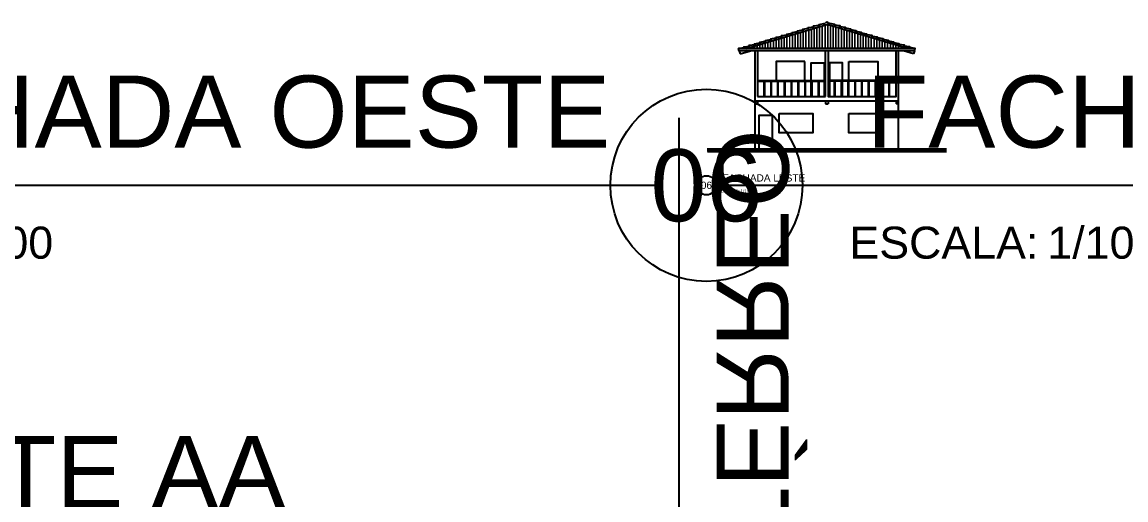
# Model space of a CAD drawing. Header units: metres. Extents: x 47682 to 48001, y 23344 to 23573.
# Drawn here: x 47892.4 to 47961.4, y 23452.5 to 23482.3 of the extents above; entities that cross this region are included whole.
import ezdxf
from ezdxf.enums import TextEntityAlignment as Align

# ---------------------------------------------------------------- set-up
doc = ezdxf.new("R2010")
doc.units = ezdxf.units.M
doc.header["$LTSCALE"] = 0.25
for name, color, linetype in [('0 @ 0.1', 7, 'Continuous'), ('0 @ 1', 7, 'Continuous'), ('ARQ_ALV VS', 2, 'Continuous'), ('ARQ_VISTA 02', 2, 'Continuous'), ('ARQ_VISTA 03', 3, 'Continuous'), ('SIMB_02', 2, 'Continuous'), ('SIMB_TXT', 1, 'Continuous')]:
    doc.layers.add(name, color=color, linetype=linetype)
doc.layers.add('ARQ_0', color=7, linetype='Continuous', true_color=0xff7400, plot=False)
doc.layers.add('ARQ_CINZA 02', color=251, linetype='Continuous', lineweight=9)
doc.layers.add('ARQ_CINZA 03', color=252, linetype='Continuous', lineweight=9)
doc.styles.add('SIMB', font='arial.ttf')

# ---------------------------------------------------------------- blocks, each defined once
blk = doc.blocks.new('*U49')
at = {"layer": 'SIMB_02'}
blk.add_line((6, 0), (41.33, 0), dxfattribs=at)
blk.add_circle((0, 0), 6, dxfattribs=at)
at = {"layer": 'SIMB_TXT', "style": 'SIMB'}
blk.add_text('ESCALA:', height=2, dxfattribs=at).set_placement((8.936, -4.582))
blk.add_attdef('TITULO_DO_DESENHO', text='', height=4.5, dxfattribs=at).set_placement((10.022, 1), align=Align.BOTTOM_LEFT)
blk.add_attdef('NUM', text='', height=4.5, dxfattribs=at).set_placement((0, 0), align=Align.MIDDLE_CENTER)
blk.add_attdef('ESCALA', (21.304, -4.582), '', height=2, dxfattribs=at)
blk = doc.blocks.new('*U432')
at = {"layer": '0 @ 0.1', "xscale": 0.1, "yscale": 0.1, "zscale": 0.1}
blk.add_blockref('*U49', (47866.715, 23449.619), dxfattribs=at).add_auto_attribs({'TITULO_DO_DESENHO': 'CORTE AA', 'NUM': '03', 'ESCALA': '1/100'})
at = {"layer": '0 @ 1'}
blk.add_blockref('*U49', (47866.715, 23449.619), dxfattribs=at).add_auto_attribs({'TITULO_DO_DESENHO': 'CORTE AA', 'NUM': '03', 'ESCALA': '1/100'})
blk = doc.blocks.new('*U19')
at = {"layer": 'SIMB_02'}
blk.add_line((6, 0), (63.13, 0), dxfattribs=at)
blk.add_circle((0, 0), 6, dxfattribs=at)
at = {"layer": 'SIMB_TXT', "style": 'SIMB'}
blk.add_text('ESCALA:', height=2, dxfattribs=at).set_placement((8.936, -4.582))
blk.add_attdef('TITULO_DO_DESENHO', text='', height=4.5, dxfattribs=at).set_placement((10.022, 1), align=Align.BOTTOM_LEFT)
blk.add_attdef('NUM', text='', height=4.5, dxfattribs=at).set_placement((0, 0), align=Align.MIDDLE_CENTER)
blk.add_attdef('ESCALA', (21.304, -4.582), '', height=2, dxfattribs=at)
blk = doc.blocks.new('*U449')
at = {"layer": '0 @ 0.1', "xscale": 0.1, "yscale": 0.1, "zscale": 0.1}
blk.add_blockref('*U19', (-8.545, -4.763), dxfattribs=at).add_auto_attribs({'TITULO_DO_DESENHO': 'PLANTA TÉRREO', 'NUM': '01', 'ESCALA': '1/100'})
at = {"layer": '0 @ 1'}
blk.add_blockref('*U19', (-8.545, -4.763), dxfattribs=at).add_auto_attribs({'TITULO_DO_DESENHO': 'PLANTA TÉRREO', 'NUM': '01', 'ESCALA': '1/100'})
blk = doc.blocks.new('PAV_TER')
blk.add_blockref('*U449', (0, 0))
blk = doc.blocks.new('*U231')
at = {"layer": 'SIMB_02'}
blk.add_line((6, 0), (66.164, 0), dxfattribs=at)
blk.add_circle((0, 0), 6, dxfattribs=at)
at = {"layer": 'SIMB_TXT', "style": 'SIMB'}
blk.add_text('ESCALA:', height=2, dxfattribs=at).set_placement((8.936, -4.582))
blk.add_attdef('TITULO_DO_DESENHO', text='', height=4.5, dxfattribs=at).set_placement((10.022, 1), align=Align.BOTTOM_LEFT)
blk.add_attdef('NUM', text='', height=4.5, dxfattribs=at).set_placement((0, 0), align=Align.MIDDLE_CENTER)
blk.add_attdef('ESCALA', (21.304, -4.582), '', height=2, dxfattribs=at)
blk = doc.blocks.new('*U466')
at = {"layer": '0 @ 1'}
ref = blk.add_blockref('*U231', (47866.058, 23472.123), dxfattribs=at)
ref.add_attrib('TITULO_DO_DESENHO', 'FACHADA OESTE', dxfattribs={"layer": 'SIMB_TXT', "height": 4.5, "style": 'SIMB'}).set_placement((47876.08, 23473.123), align=Align.BOTTOM_LEFT)
ref.add_attrib('ESCALA', '1/100', (47887.361, 23467.541), dxfattribs={"layer": 'SIMB_TXT', "height": 2, "style": 'SIMB'})
blk = doc.blocks.new('*U467')
at = {"layer": '0 @ 0.1', "xscale": 0.1, "yscale": 0.1, "zscale": 0.1}
blk.add_blockref('*U231', (47935.166, 23472.123), dxfattribs=at).add_auto_attribs({'TITULO_DO_DESENHO': 'FACHADA LESTE', 'NUM': '06', 'ESCALA': '1/100'})
at = {"layer": '0 @ 1'}
blk.add_blockref('*U231', (47935.166, 23472.123), dxfattribs=at).add_auto_attribs({'TITULO_DO_DESENHO': 'FACHADA LESTE', 'NUM': '06', 'ESCALA': '1/100'})

msp = doc.modelspace()

# ---------------------------------------------------------------- hatches: boundary and pattern name
at = {"layer": 'ARQ_CINZA 03'}
h = msp.add_hatch(dxfattribs=at)
h.set_pattern_fill('_USER', color=256, scale=0.17, angle=90, style=0, pattern_type=0)
h.set_pattern_definition([(90, (47869.64627, 23481.13032), (-0.17, 1e-17), [])])
h.paths.add_polyline_path([(47937.657, 23480.661), (47942.69, 23482.171), (47947.722, 23480.661)])
h = msp.add_hatch(dxfattribs=at)
h.set_pattern_fill('_USER', color=256, scale=0.17, angle=90, style=0, pattern_type=0)
h.set_pattern_definition([(90, (47869.66627, 23481.13032), (-0.17, 1e-17), [])])
h.paths.add_polyline_path([(47937.657, 23480.661), (47942.69, 23482.171), (47947.722, 23480.661)])

# ---------------------------------------------------------------- linework, layer by layer
at = {"layer": 'ARQ_0'}
msp.add_line((47935.215, 23474.404), (47950.165, 23474.404), dxfattribs=at)
at = {"layer": 'ARQ_ALV VS'}
for p, q in [((47937.215, 23480.513), (47937.272, 23480.321)), ((47937.272, 23480.321), (47937.911, 23480.513)), ((47948.107, 23480.321), (47947.469, 23480.513)), ((47948.165, 23480.513), (47948.107, 23480.321))]:
    msp.add_line(p, q, dxfattribs=at)
at = {"layer": 'ARQ_CINZA 02', "const_width": 0.1}
msp.add_lwpolyline([(47950.165, 23474.204), (47935.215, 23474.204)], dxfattribs=at)
at = {"layer": 'ARQ_VISTA 02'}
for p, q in [((47938.365, 23478.658), (47942.615, 23478.658)), ((47938.365, 23478.618), (47942.615, 23478.618)), ((47938.775, 23477.658), (47938.775, 23478.618)), ((47938.805, 23477.658), (47938.805, 23478.618)), ((47939.2, 23477.658), (47939.2, 23478.618)), ((47939.23, 23477.658), (47939.23, 23478.618)), ((47939.625, 23477.658), (47939.625, 23478.618)), ((47939.655, 23477.658), (47939.655, 23478.618)), ((47940.05, 23477.658), (47940.05, 23478.618)), ((47940.08, 23477.658), (47940.08, 23478.618)), ((47940.475, 23477.658), (47940.475, 23478.618)), ((47940.505, 23477.658), (47940.505, 23478.618)), ((47940.9, 23477.658), (47940.9, 23478.618)), ((47940.93, 23477.658), (47940.93, 23478.618)), ((47941.325, 23477.658), (47941.325, 23478.618)), ((47941.355, 23477.658), (47941.355, 23478.618)), ((47941.75, 23477.658), (47941.75, 23478.618)), ((47941.78, 23477.658), (47941.78, 23478.618)), ((47942.175, 23477.658), (47942.175, 23478.618)), ((47942.205, 23477.658), (47942.205, 23478.618)), ((47947.015, 23478.658), (47942.765, 23478.658)), ((47947.015, 23478.618), (47942.765, 23478.618)), ((47943.175, 23477.658), (47943.175, 23478.618)), ((47943.205, 23477.658), (47943.205, 23478.618)), ((47943.6, 23477.658), (47943.6, 23478.618)), ((47943.63, 23477.658), (47943.63, 23478.618)), ((47944.025, 23477.658), (47944.025, 23478.618)), ((47944.055, 23477.658), (47944.055, 23478.618)), ((47944.45, 23477.658), (47944.45, 23478.618)), ((47944.48, 23477.658), (47944.48, 23478.618)), ((47944.875, 23477.658), (47944.875, 23478.618)), ((47944.905, 23477.658), (47944.905, 23478.618)), ((47945.3, 23477.658), (47945.3, 23478.618)), ((47945.33, 23477.658), (47945.33, 23478.618)), ((47945.725, 23477.658), (47945.725, 23478.618)), ((47945.755, 23477.658), (47945.755, 23478.618)), ((47946.15, 23477.658), (47946.15, 23478.618)), ((47946.18, 23477.658), (47946.18, 23478.618)), ((47946.575, 23477.658), (47946.575, 23478.618)), ((47946.605, 23477.658), (47946.605, 23478.618)), ((47938.215, 23474.304), (47938.215, 23477.404)), ((47938.215, 23477.204), (47938.365, 23477.204)), ((47938.365, 23477.404), (47938.365, 23477.204)), ((47942.615, 23477.404), (47942.615, 23477.204)), ((47942.615, 23477.204), (47942.765, 23477.204)), ((47942.765, 23477.404), (47942.765, 23477.204)), ((47947.015, 23477.404), (47947.015, 23477.204)), ((47947.165, 23477.204), (47947.015, 23477.204)), ((47947.165, 23474.304), (47947.165, 23477.404))]:
    msp.add_line(p, q, dxfattribs=at)
for points in [[(47941.315, 23479.858), (47939.515, 23479.858), (47939.515, 23478.658), (47941.315, 23478.658)], [(47944.065, 23479.858), (47945.865, 23479.858), (47945.865, 23478.658), (47944.065, 23478.658)], [(47939.715, 23476.604), (47941.815, 23476.604), (47941.815, 23475.404), (47939.715, 23475.404)], [(47944.065, 23476.604), (47945.865, 23476.604), (47945.865, 23475.404), (47944.065, 23475.404)]]:
    msp.add_lwpolyline(points, close=True, dxfattribs=at)
for points in [[(47941.715, 23478.658), (47941.715, 23479.758), (47942.515, 23479.758), (47942.515, 23478.658)], [(47943.665, 23478.658), (47943.665, 23479.758), (47942.865, 23479.758), (47942.865, 23478.658)], [(47941.715, 23477.658), (47941.715, 23478.618)], [(47942.515, 23478.618), (47942.515, 23477.658)], [(47942.865, 23478.618), (47942.865, 23477.658)], [(47943.665, 23477.658), (47943.665, 23478.618)], [(47938.465, 23474.404), (47938.465, 23476.504), (47939.265, 23476.504), (47939.265, 23474.404)]]:
    msp.add_lwpolyline(points, dxfattribs=at)
at = {"layer": 'ARQ_VISTA 03'}
for p, q in [((47937.657, 23480.661), (47942.69, 23482.171)), ((47947.722, 23480.661), (47942.69, 23482.171)), ((47948.209, 23480.661), (47937.17, 23480.661)), ((47948.165, 23480.513), (47937.215, 23480.513)), ((47938.215, 23477.404), (47938.215, 23480.513)), ((47938.365, 23480.513), (47938.365, 23477.658)), ((47942.615, 23477.658), (47942.615, 23480.513)), ((47947.165, 23477.404), (47947.165, 23480.513)), ((47938.215, 23477.404), (47947.165, 23477.404)), ((47938.365, 23477.658), (47942.615, 23477.658)), ((47935.215, 23474.304), (47950.165, 23474.304))]:
    msp.add_line(p, q, dxfattribs=at)
for points in [[(47941.904, 23481.935), (47941.863, 23482.069), (47942.212, 23482.125)], [(47942.239, 23482.036), (47942.199, 23482.17), (47942.615, 23482.237)], [(47943.14, 23482.036), (47943.181, 23482.17), (47942.765, 23482.237)], [(47943.476, 23481.935), (47943.516, 23482.069), (47943.167, 23482.125)], [(47939.557, 23481.231), (47939.517, 23481.365), (47939.865, 23481.421)], [(47939.892, 23481.332), (47939.852, 23481.466), (47940.201, 23481.522)], [(47940.228, 23481.432), (47940.187, 23481.566), (47940.536, 23481.622)], [(47940.563, 23481.533), (47940.523, 23481.667), (47940.871, 23481.723)], [(47940.898, 23481.634), (47940.858, 23481.768), (47941.206, 23481.824)], [(47941.233, 23481.734), (47941.193, 23481.868), (47941.542, 23481.924)], [(47941.568, 23481.835), (47941.528, 23481.969), (47941.877, 23482.025)], [(47943.811, 23481.835), (47943.851, 23481.969), (47943.502, 23482.025)], [(47944.146, 23481.734), (47944.186, 23481.868), (47943.838, 23481.924)], [(47944.481, 23481.634), (47944.522, 23481.768), (47944.173, 23481.824)], [(47944.817, 23481.533), (47944.857, 23481.667), (47944.508, 23481.723)], [(47945.152, 23481.432), (47945.192, 23481.566), (47944.843, 23481.622)], [(47945.487, 23481.332), (47945.527, 23481.466), (47945.179, 23481.522)], [(47945.822, 23481.231), (47945.863, 23481.365), (47945.514, 23481.421)], [(47937.215, 23480.513), (47937.17, 23480.661), (47937.519, 23480.717)], [(47937.536, 23480.661), (47937.505, 23480.762), (47937.854, 23480.818)], [(47937.881, 23480.728), (47937.841, 23480.862), (47938.189, 23480.918)], [(47938.216, 23480.829), (47938.176, 23480.963), (47938.524, 23481.019)], [(47938.551, 23480.93), (47938.511, 23481.064), (47938.86, 23481.12)], [(47938.887, 23481.03), (47938.846, 23481.164), (47939.195, 23481.22)], [(47939.222, 23481.131), (47939.182, 23481.265), (47939.53, 23481.321)], [(47946.158, 23481.131), (47946.198, 23481.265), (47945.849, 23481.321)], [(47946.493, 23481.03), (47946.533, 23481.164), (47946.184, 23481.22)], [(47946.828, 23480.93), (47946.868, 23481.064), (47946.52, 23481.12)], [(47947.163, 23480.829), (47947.203, 23480.963), (47946.855, 23481.019)], [(47947.498, 23480.728), (47947.539, 23480.862), (47947.19, 23480.918)], [(47947.844, 23480.661), (47947.874, 23480.762), (47947.525, 23480.818)], [(47948.165, 23480.513), (47948.209, 23480.661), (47947.861, 23480.717)], [(47942.765, 23480.513), (47942.765, 23477.658), (47947.015, 23477.658), (47947.015, 23480.513)]]:
    msp.add_lwpolyline(points, dxfattribs=at)
msp.add_arc((47942.69, 23482.237), 0.075, 0, 180, dxfattribs=at)

# ---------------------------------------------------------------- block references
for name in ['*U466', '*U467', '*U432']:
    msp.add_blockref(name, (0, 0))
at = {"xscale": -1, "rotation": 270}
msp.add_blockref('PAV_TER', (47938.215, 23421.752), dxfattribs=at)

doc.saveas('drawing.dxf')
